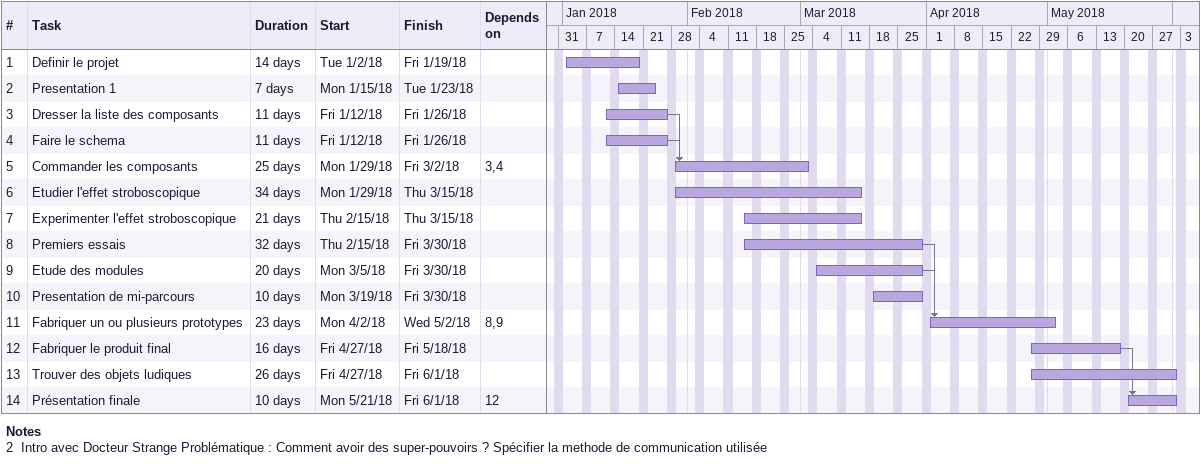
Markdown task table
| ID | Task | Duration | Start | Finish | Predecessors |
|---|---|---|---|---|---|
| 1 | Definir le projet | 14d | 2018-01-02 | 2018-01-19 |  |
| 2 | Presentation 1 | 7d | 2018-01-15 | 2018-01-23 |  |
| 3 | Dresser la liste des composants | 11d | 2018-01-12 | 2018-01-26 |  |
| 4 | Faire le schema | 11d | 2018-01-12 | 2018-01-26 |  |
| 5 | Commander les composants | 25d | 2018-01-29 | 2018-03-02 | 3, 4 |
| 6 | Etudier l'effet stroboscopique | 34d | 2018-01-29 | 2018-03-15 |  |
| 7 | Experimenter l'effet stroboscopique | 21d | 2018-02-15 | 2018-03-15 |  |
| 8 | Premiers essais | 32d | 2018-02-15 | 2018-03-30 |  |
| 9 | Etude des modules | 20d | 2018-03-05 | 2018-03-30 |  |
| 10 | Presentation de mi-parcours | 10d | 2018-03-19 | 2018-03-30 |  |
| 11 | Fabriquer un ou plusieurs prototypes | 23d | 2018-04-02 | 2018-05-02 | 8, 9 |
| 12 | Fabriquer le produit final | 16d | 2018-04-27 | 2018-05-18 |  |
| 13 | Trouver des objets ludiques | 26d | 2018-04-27 | 2018-06-01 |  |
| 14 | Présentation finale | 10d | 2018-05-21 | 2018-06-01 | 12 |

Notes
- 2: Intro avec Docteur Strange Problématique : Comment avoir des super-pouvoirs ? Spécifier la methode de communication utilisée
